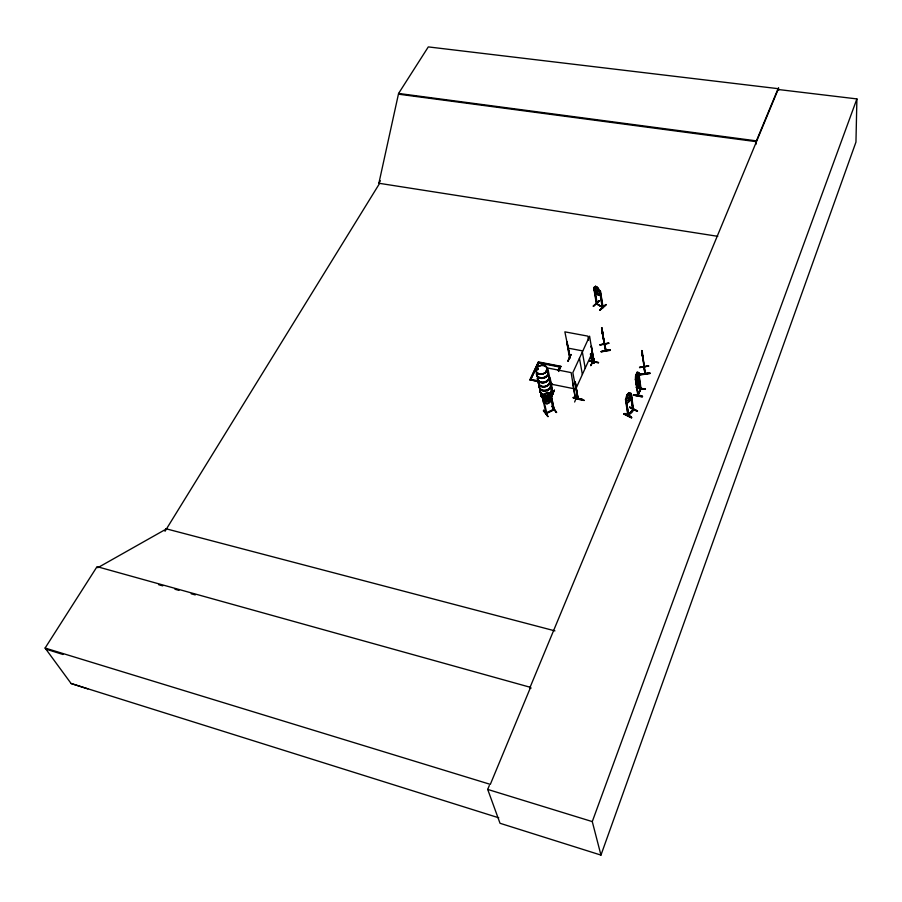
<?xml version="1.0" encoding="UTF-8"?>
<svg xmlns="http://www.w3.org/2000/svg" width="902" height="902" viewBox="0 0 902 902"><rect width="100%" height="100%" fill="white"/><g stroke="black" fill="none" stroke-linecap="round" stroke-linejoin="round"><path stroke-width="1.35" d="M602.694 333.706L602.942 335.837M637.466 374.792L636.485 377.183L637.105 378.49C637.488 366.922 635.493 378.795 636.62 382.764L637.477 382.786L638.56 378.209L637.364 374.77M637.184 375.976L637.466 381.061L637.962 378.569L637.094 375.965M573.255 398.053C594.914 401.897 579.253 400.668 573.368 397.365M573.356 397.432L582.038 399.146L581.948 399.789M87.832 688.902L71.111 683.513L45.1 648.053L97.055 566.648L530.556 687.369L530.861 688.463L529.722 688.136L778.11 89.49L856.9 98.916L855.953 142.088L600.957 855.096L500.024 823.278L487.7 789.419L489.312 785.529M554.189 409.733L550.761 393.588L547.458 392.37L549.307 394.309L549.701 396.215L548.19 398.594L546.386 399.462L544.267 398.819L544.628 393.723L547.503 392.438M642.765 357.045L645.392 373.687M643.915 366.516L645.336 373.744M546.747 413.364L546.77 412.688L545.902 413.139M633.396 395.087C641.333 394.253 649.327 398.876 633.396 395.087L642.247 396.824M642.382 396.485L633.531 394.681L642.371 396.53M598.928 295.27C596.121 294.356 593.629 290.805 593.708 287.648L596.414 304.019L596.966 303.715M599.582 291.109L600.484 291.222L603.088 307.469L596.233 303.331L597.271 304.121L595.467 293.285M636.936 382.989L637.432 379.877M602.198 330.008L601.713 327.753L605.67 350.889L601.634 328.159M604.284 344.474L606.02 350.799L605.422 349.638M605.997 350.675L602.232 331.237M625.808 399.045L628.75 415.179L626.033 399.034M590.821 354.069L592.208 362.446L590.427 353.99M575.938 398.346L575.747 398.053M575.961 398.391L575.408 398.583L571.124 372.605L547.751 368.005L552.96 393.723M569.557 358.038L566.715 341.757L570.143 357.857L567.11 341.835M570.03 357.282L569.466 357.496L570.143 357.823L564.866 331.846L587.912 336.142L588.6 340.223M543.072 397.23L546.815 413.296M553.005 393.734L550.152 377.927M550.694 393.734L549.758 393.96L553.276 410.173L553.929 409.282M571.09 354.52L567.854 361.161L570.91 354.497M635.56 379.494L637.207 372.222L635.47 379.471L636.192 378.863L635.606 379.426L637.861 395.493L641.006 388.277M637.274 382.313L638.255 379.697L637.274 382.313C633.125 383.948 637.522 361.533 636.09 384.602L637.534 384.85L638.875 378.851M636.598 381.445L636.496 387.792L645.46 389.134L636.451 387.454M637.455 374.894L638.808 375.052L638.221 379.967L638.774 375.108M639.417 380.723L638.819 385.526L639.101 378.118L637.669 377.848M638.819 372.673L638.244 373.236L638.819 372.673L641.04 388.841L640.431 389.393L640.747 388.627M637.838 395.414L641.051 388.785M637.793 395.403L640.679 389.044M623.88 414.131L631.524 417.976C632.877 416.758 624.004 411.74 623.88 414.142M594.317 362.322L591.284 346.131L594.159 362.796M594.215 361.747L593.741 362.796M577.596 398.346L578.159 397.23M594.328 362.277L594.001 362.92L589.604 336.175L572.838 372.65L577.652 398.436L578.148 397.331M575.273 381.952L577.979 398.56L575.273 381.952L574.991 382.583M602.513 333.853L603.652 340.325L601.837 328.914M551.325 396.192C550.209 399.541 546.68 403.081 542.936 400.127L545.124 396.203L547.988 394.918L551.28 396.125L549.025 400.003L546.285 401.39C539.441 401.176 546.116 397.083 545.687 393.655L546.589 393.216L549.837 396.846L550.231 398.74L548.72 401.119L546.916 401.988L544.808 401.345L545.225 396.316L547.954 395.008M546.217 396.203L545.744 398.808L547.108 400.454L548.698 398.616L548.461 397.5L547.131 395.764L546.172 396.136M601.95 330.763L602.209 331.925M596.245 287.186L596.075 290.151L597.665 291.966L598.06 290.241L596.312 287.129M603.314 337.641L602.074 331.237L602.446 333.007M633.632 409.587C632.606 413.59 626.383 415.664 628.739 415.089M755.876 144.444L756.417 140.87L778.088 88.667L428.303 46.904L398.583 93.447L378.896 183.174L379.663 183.298L165.01 531.289M553.264 409.824L553.884 408.933L554.189 409.779L550.806 393.655M553.918 409.519L545.834 413.477L546.804 412.845M553.467 410.128L553.05 409.553L546.623 412.8M547.931 416.566L543.737 410.252L548.01 416.623L543.365 410.771L543.748 410.241M546.353 370.564L546.409 370.451M546.589 370.891L546.093 370.35M537.107 369.414L537.626 368.411M538.066 368.647L537.885 369.403M635.741 378.603L638.131 395.628L636.192 378.863M625.458 399.665L626.845 394.963L628.728 392.832L631.039 393.362L632.967 409.666M631.321 395.888L629.855 400.522L627.984 402.642L625.751 402.179L628.085 402.585C630.926 400.488 631.479 395.73 631.231 393.599L633.565 409.643M600.957 855.096L592.276 821.598L856.9 98.916M638.131 372.988L640.431 389.393M599.289 301.099L593.155 306.195L599.018 300.952M530.556 687.369L490.327 784.368L45.1 648.053M640.972 388.21L640.736 389.461L638.458 372.47M637.725 387.86L638.706 385.481L637.827 387.883L636.395 387.646L645.358 389.393M589.874 361.003L598.612 362.57L589.852 361.014M577.855 397.173L578.035 398.436M594.035 362.119L593.708 362.863M591.588 346.188L591.013 346.729M575.487 398.605L572.578 382.403M591.881 362.356L590.539 353.764M577.472 394.772L574.642 402.021M593.775 358.613L590.833 365.614L593.832 358.94M575.859 388.807L592.355 352.479M551.325 397.286L554.426 390.081M558.259 370.282L559.95 366.663L558.338 370.722M558.575 371.072L560.807 366.291L538.438 361.916L529.914 379.697L539.283 381.986M558.665 371.511L560.807 366.291M530.015 380.125L538.438 361.916M530.782 379.325L538.821 362.525L530.782 379.325L537.423 380.655M628.683 414.672L627.758 414.999L628.48 414.954M633.452 409.125L627.905 415.472M633.148 410.128C631.625 409.576 634.456 407.648 633.001 410.241L631.231 393.599M546.747 403.69C550.107 404.716 554.798 392.415 549.566 402.495L546.77 403.837L543.421 402.585L542.485 397.579L544.74 393.836L542.395 397.602A5.75 4.363 -11.7 0 1 541.414 393.396A5.716 4.33 -11.7 0 0 542.339 397.523A5.728 4.341 -11.7 0 1 541.414 393.295M380.373 180.783L378.851 183.253L717.778 236.324M638.086 394.873L637.782 394.907M593.933 361.544L593.956 362.333M536.983 368.67L536.724 369.448M537.276 369.369L538.111 369.143L537.693 368.49M536.701 369.211L537.445 369.786L538.302 369.189M594.08 362.841L594.226 361.691M598.488 362.841L589.942 361.217M629.652 407.242L637.601 411.041L629.957 407.219M628.412 414.537L632.674 409.7M628.288 415.664L625.796 399.733L626.304 399.169M628.807 392.877L626.879 394.986L626.642 400.465L628.063 400.623L630.272 396.361L628.728 392.832M628.153 393.948L627.251 397.523L628.187 398.943L629.235 396.598L628.243 393.982M625.841 402.224L625.898 399.045M632.73 410.106L630.351 394.005L630.96 393.475L628.705 392.934M604.667 344.936L604.487 343.775M602.265 306.466L602.976 307.368M536.814 368.76L537.4 368.433M537.896 369.234L537.817 368.523M538.201 369.346L537.434 369.673M602.559 307.075L602.795 307.063M602.716 307.03L602.164 306.759M599.999 309.848C618.174 293.398 587.585 321.755 605.851 304.605M600.698 294.086L598.86 295.326M597 303.884L602.886 307.65L600.281 291.402L597.744 287.569L595.5 286.295L593.651 287.704M600.484 291.222L599.604 291.098M595.5 286.295L595.117 290.331L598.251 293.522L599.435 292.8L597.654 287.682C596.098 284.942 593.065 287.682 594.407 288.076M554.042 409.846L546.026 413.714L542.553 397.635L543.455 397.489L542.485 397.579M637.342 411.278L629.731 407.456M629.641 407.23L637.297 411.391M97.743 567.73L166.487 528.888M556.218 412.327L552.058 406.509M552.475 406.407L556.681 412.428M549.938 394.005L550.671 393.655M546.623 413.071L546.691 412.721M546.172 413.646L545.992 413.093M603.156 336.22L602.198 329.974L603.1 334.766L602.829 333.943M601.848 330.775L603.314 337.382L602.096 329.997M602.311 332.24L602.919 335.161M602.423 332.635L601.893 329.715M602.987 334.732L603.269 334.044M608.749 343.098L599.864 344.801L608.76 343.11M599.909 345.026L608.782 343.324M604.622 344.587L605.794 349.638M601.318 351.385C628.717 346.154 582.264 355.038 610.35 350.348L610.226 349.66M596.617 303.173L597.18 303.5M641.75 350.923L642.867 357.744L643.081 357M641.852 350.607L641.92 352.051M641.728 350.517L643.205 360.597L641.739 350.822L642.179 353.99M639.518 367.249L648.673 366.032L639.586 367.633M639.563 367.497L648.662 365.975M640.634 374.894L640.533 374.172L649.711 372.898L649.801 373.608L640.634 374.882M640.544 374.217L649.722 372.977M592.028 362.018L590.923 353.832M636.823 385.797L637.669 385.808L638.323 384.286L638.492 379.325M633.339 409.418L632.708 409.463M398.583 93.447L756.417 140.87M398.785 94.214L756.451 141.693M636.417 387.544L637.838 387.781M636.124 384.5L637.534 384.748M635.831 382.053L637.184 382.189M570.898 354.542L568.091 361.206M637.658 377.949L639.067 378.22M567.899 348.093L582.647 350.901M554.245 390.363L551.235 396.981M636.102 374.567L636.271 380.204L637.116 380.216L638.21 375.638L637.195 372.323M639.067 377.6L637.534 384.85M538.539 362.356L560.897 366.731M538.922 362.965L560.041 367.103M637.105 372.312L638.548 372.492M549.386 383.046L552.047 383.587M529.914 379.697L539.193 381.557M549.792 383.677L552.52 384.647M551.043 384.128L574.157 388.762M165.63 528.662L554.944 630.881M158.684 584.721L162.743 585.849M174.932 589.243L178.991 590.382M191.179 593.775L195.249 594.914M487.7 789.419L592.276 821.598M45.867 649.102L63.027 654.502M71.111 683.513L498.772 817.81M596.741 303.726L594.226 288.888M596.977 304.312L594.249 288.076M551.19 396.192L547.909 394.941L548.168 396.079L546.578 397.929L545.124 396.203M547.424 392.46L550.716 393.723M604.329 344.981L601.972 328.215M643.836 366.595L644.998 373.89L641.841 350.81M599.548 290.884L602.232 307.368M593.809 287.727L594.395 288.065M598.973 295.36L596.673 294.142L594.125 290.241M598.996 300.975L593.516 306.409M596.402 303.918L602.818 307.616M593.877 358.917L590.889 365.592M605.986 304.955L600.089 310.13M551.968 406.283L556.331 412.552M602.795 336.051L602.615 334.146L602.795 336.074M602.322 332.455L602.062 331.665L602.626 334.721M602.108 330.019L601.611 327.764L601.792 329.343M601.927 330.38L602.513 332.613M610.282 349.999L601.363 351.679M574.969 381.896L578.081 398.447M603.224 337.991L603.37 338.667L602.761 335.443M579.456 358.252L582.365 374.465M582.342 351.983L585.206 368.219M599.886 290.884L602.423 307.086M625.526 399.609L627.871 415.642M635.504 379.426L636.192 384.613M640.521 388.176L640.6 388.751M642.179 350.889L644.423 367.734M641.976 352.411L642.585 356.82M778.539 87.674L778.606 90.403M778.088 88.667L778.11 89.49M546.77 370.079A5.84 4.363 -11.8 0 1 546.691 375.762A5.84 4.363 -11.8 0 1 539.351 377.34A5.84 4.363 -11.8 0 1 536.904 372.199M547.807 374.758A5.897 4.42 -11.8 0 1 547.728 380.509A5.897 4.42 -11.8 0 1 540.309 382.098A5.897 4.42 -11.8 0 1 537.829 376.889M548.168 372.797A5.829 4.363 -11.8 0 1 541.888 378.468A5.829 4.363 -11.8 0 1 537.062 372.954M546.928 370.835A5.829 4.363 -11.8 0 1 547.728 371.737M547.694 374.544A5.818 4.363 -11.8 0 1 547.615 380.216A5.818 4.363 -11.8 0 1 540.298 381.783A5.818 4.363 -11.8 0 1 537.851 376.653M549.081 377.25A5.818 4.363 -11.8 0 1 542.824 382.91A5.818 4.363 -11.8 0 1 538.009 377.397M547.841 375.288A5.818 4.363 -11.8 0 1 548.641 376.19M548.585 378.84A5.807 4.363 -11.8 0 1 548.506 384.523A5.807 4.363 -11.8 0 1 541.2 386.09A5.807 4.363 -11.8 0 1 538.753 380.948M547.852 374.984A5.897 4.42 -11.8 0 1 547.773 380.734A5.897 4.42 -11.8 0 1 540.354 382.324A5.897 4.42 -11.8 0 1 537.885 377.126M546.939 370.53A5.919 4.431 -11.8 0 1 546.849 376.292A5.919 4.431 -11.8 0 1 539.407 377.882A5.919 4.431 -11.8 0 1 536.927 372.673M546.883 370.305A5.919 4.431 -11.8 0 1 546.804 376.055A5.919 4.431 -11.8 0 1 539.362 377.656A5.919 4.431 -11.8 0 1 536.882 372.447M548.619 379.032A5.807 4.363 -11.8 0 1 548.551 384.703A5.807 4.363 -11.8 0 1 541.245 386.27A5.807 4.363 -11.8 0 1 538.798 381.129M550.164 383.621A5.784 4.363 -11.8 0 1 545.135 390.273A5.784 4.363 -11.8 0 1 539.588 384.804M550.378 387.296A5.84 4.42 -11.7 0 1 549.6 393.644M543.872 394.862A5.84 4.42 -11.7 0 1 540.501 389.416M549.521 383.451A5.773 4.352 -11.8 0 1 549.453 389.112A5.773 4.352 -11.8 0 1 542.181 390.667A5.773 4.352 -11.8 0 1 539.746 385.537M550.423 387.522A5.84 4.42 -11.7 0 1 549.645 393.858M543.917 395.087A5.84 4.42 -11.7 0 1 540.546 389.641M549.532 383.147A5.863 4.42 -11.8 0 1 549.453 388.897A5.863 4.42 -11.8 0 1 542.091 390.476A5.863 4.42 -11.8 0 1 539.621 385.278M549.487 382.922A5.863 4.42 -11.8 0 1 549.408 388.672A5.863 4.42 -11.8 0 1 542.034 390.25A5.863 4.42 -11.8 0 1 539.576 385.053M548.675 379.404A5.784 4.352 -11.8 0 1 548.608 385.064A5.784 4.352 -11.8 0 1 541.324 386.62A5.784 4.352 -11.8 0 1 538.9 381.501M548.653 379.178A5.807 4.363 -11.8 0 1 548.574 384.85A5.807 4.363 -11.8 0 1 541.268 386.417A5.807 4.363 -11.8 0 1 538.832 381.275M542.373 397.793A5.739 4.352 -11.7 0 1 541.459 393.543A5.75 4.363 -11.7 0 0 542.361 397.793M551.934 392.212A5.75 4.363 -11.7 0 1 550.378 397.568M573.401 397.658L582.117 399.406L573.401 397.658M549.803 400.003L547.48 399.417L545.823 401.988L546.905 399.282L545.067 398.086L547.277 398.695L548.923 396.226L547.864 398.842L549.803 400.003M624.139 413.759L631.772 417.637L624.128 413.804M649.744 373.191L640.578 374.477L649.756 373.236M538.144 373.439A5.863 4.375 -11.8 0 0 547.3 369.448A5.863 4.375 -11.8 0 0 539.125 365.738A5.863 4.375 -11.8 0 0 538.144 373.439M538.235 373.789A5.84 4.363 -11.8 0 0 547.356 369.82A5.84 4.363 -11.8 0 0 539.204 366.122A5.84 4.363 -11.8 0 0 538.235 373.789M538.178 373.586A5.863 4.375 -11.8 0 0 547.334 369.594A5.863 4.375 -11.8 0 0 539.148 365.885A5.863 4.375 -11.8 0 0 538.178 373.586M549.487 393.34A5.762 4.352 -11.7 0 0 551.054 387.995A5.75 4.341 -11.7 0 1 549.487 393.34M540.523 389.179A5.762 4.352 -11.7 0 0 543.85 394.557A5.75 4.341 -11.7 0 1 540.535 389.179M549.634 394.061A5.75 4.341 -11.7 0 0 551.629 389.777A5.762 4.352 -11.7 0 1 549.645 394.073M540.693 389.901A5.75 4.341 -11.7 0 0 544.007 395.268A5.762 4.352 -11.7 0 1 540.681 389.901M551.201 388.728A5.75 4.341 -11.7 0 0 550.412 387.826A5.762 4.352 -11.7 0 1 551.212 388.717M550.333 397.455A5.728 4.341 -11.7 0 0 551.889 392.122A5.716 4.33 -11.7 0 1 550.333 397.444M550.4 397.714A5.739 4.352 -11.7 0 0 551.956 392.37A5.75 4.363 -11.7 0 1 550.4 397.714"/></g></svg>
